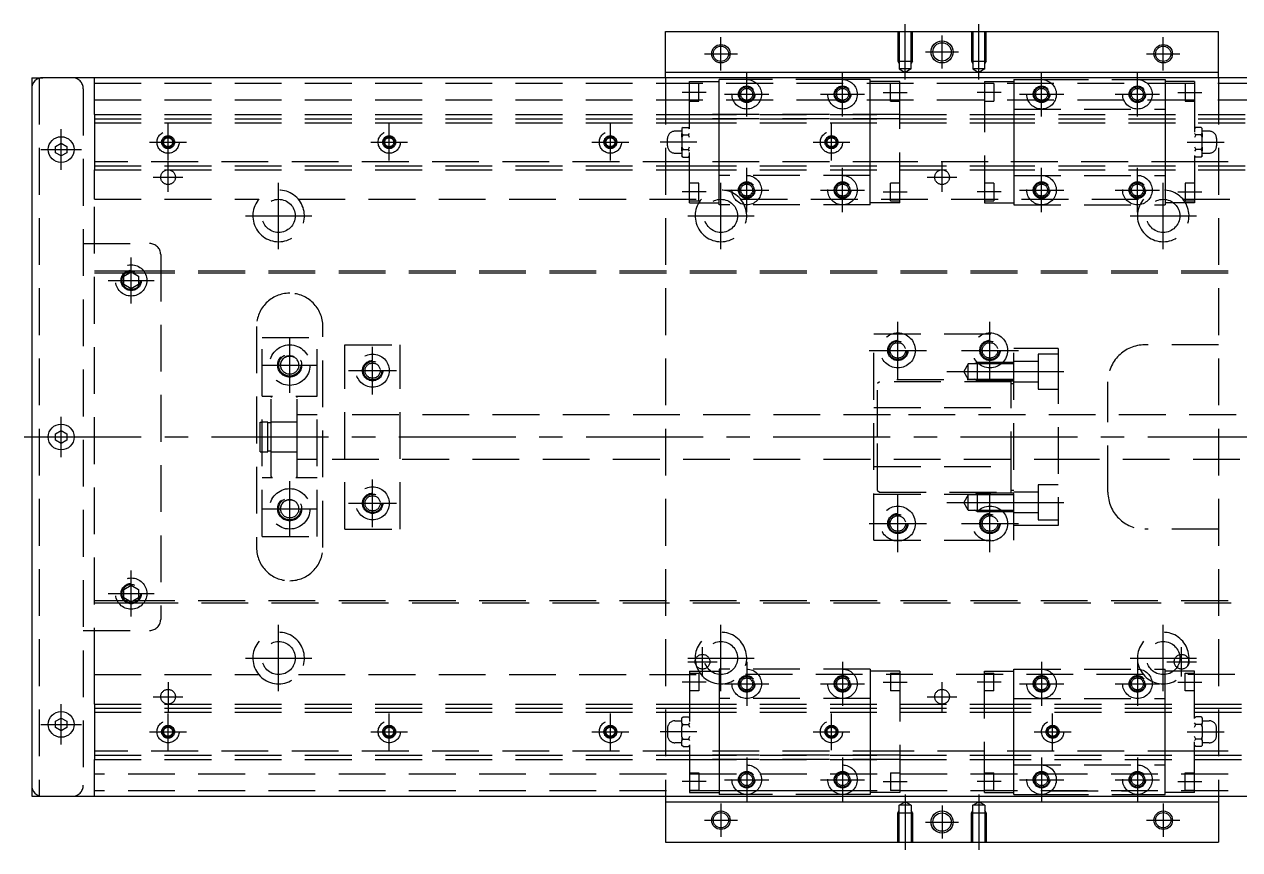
# Model space of a CAD drawing. Extents: x -94 to 657, y -24 to 396.
# Drawn here: x -19 to 310.7, y 171.7 to 395.7 of the extents above; entities that cross this region are included whole.
import ezdxf

# ---------------------------------------------------------------- set-up
doc = ezdxf.new("R2010")
doc.units = 0
doc.linetypes.add('CENTER', pattern=[50.8, 31.75, -6.35, 6.35, -6.35])
doc.linetypes.add('DASHED', pattern=[19.05, 12.7, -6.35])
doc.layers.get('0').update_dxf_attribs({"linetype": 'CONTINUOUS'})
doc.layers.add('CENTER', color=1, linetype='CENTER')

msp = doc.modelspace()

# ---------------------------------------------------------------- linework, layer by layer
at = {"color": 7, "linetype": 'CONTINUOUS'}
for p, q in [((155, 382.74), (155, 393.74)), ((155, 393.74), (305, 393.74)), ((305, 382.74), (305, 393.74)), ((155, 382.74), (305, 382.74)), ((155, 381.24), (155, 382.74)), ((305, 381.24), (305, 382.74)), ((-17, 381.24), (-14, 381.24)), ((-17, 381.24), (-17, 378.24)), ((474, 381.24), (-14, 381.24)), ((-17, 378.24), (-17, 189.24)), ((-10.5, 362.6), (-9, 363.47)), ((-9, 363.47), (-7.5, 362.6)), ((-10.5, 360.87), (-10.5, 362.6)), ((-9, 360), (-10.5, 360.87)), ((-7.5, 360.87), (-9, 360)), ((-7.5, 362.6), (-7.5, 360.87)), ((-10.5, 284.6), (-9, 285.47)), ((-10.5, 282.87), (-10.5, 284.6)), ((-9, 285.47), (-7.5, 284.6)), ((-7.5, 284.6), (-7.5, 282.87)), ((-9, 282), (-10.5, 282.87)), ((-7.5, 282.87), (-9, 282)), ((-10.5, 206.6), (-9, 207.47)), ((-10.5, 204.87), (-10.5, 206.6)), ((-9, 204), (-10.5, 204.87)), ((-9, 207.47), (-7.5, 206.6)), ((-7.5, 204.87), (-9, 204)), ((-7.5, 206.6), (-7.5, 204.87)), ((-17, 189.24), (-17, 186.24)), ((-17, 186.24), (-14, 186.24)), ((-14, 186.24), (474, 186.24)), ((155, 186.24), (155, 184.74)), ((155, 184.74), (155, 173.74)), ((155, 184.74), (305, 184.74)), ((305, 186.24), (305, 184.74)), ((305, 184.74), (305, 173.74)), ((155, 173.74), (305, 173.74))]:
    msp.add_line(p, q, dxfattribs=at)
at = {"color": 3, "linetype": 'DASHED'}
for p, q in [((218, 393.74), (218, 385.74)), ((218.38, 393.74), (218.38, 385.74)), ((221.62, 385.74), (221.62, 393.74)), ((222, 385.74), (222, 393.74)), ((238, 393.74), (238, 385.74)), ((238.38, 393.74), (238.38, 385.74)), ((241.62, 385.74), (241.62, 393.74)), ((242, 385.74), (242, 393.74)), ((218, 385.74), (218.38, 385.08)), ((218, 385.74), (220, 385.74)), ((218.38, 385.74), (218.38, 383.64)), ((221.62, 383.64), (218.38, 383.64)), ((218.38, 383.64), (220, 382.7)), ((220, 385.74), (222, 385.74)), ((221.62, 383.64), (220, 382.7)), ((221.62, 383.64), (221.62, 385.74)), ((222, 385.74), (221.62, 385.08)), ((238, 385.74), (238.38, 385.08)), ((238, 385.74), (240, 385.74)), ((238.38, 385.74), (238.38, 383.64)), ((241.62, 383.64), (238.38, 383.64)), ((238.38, 383.64), (240, 382.7)), ((240, 385.74), (242, 385.74)), ((241.62, 383.64), (240, 382.7)), ((241.62, 383.64), (241.62, 385.74)), ((242, 385.74), (241.62, 385.08)), ((-15, 381.24), (-15, 186.24)), ((0, 371.24), (0, 381.24)), ((0, 379.74), (460, 379.74)), ((155, 381.24), (155, 186.24)), ((161.5, 380.19), (169.5, 380.19)), ((161.5, 379.2), (161.5, 380.19)), ((164, 379.64), (161.5, 379.64)), ((164, 374.84), (164, 379.64)), ((177, 380.74), (169.5, 380.74)), ((169.5, 379.75), (169.5, 380.74)), ((169.5, 372.74), (169.5, 379.75)), ((203, 380.74), (177, 380.74)), ((210.5, 380.74), (203, 380.74)), ((210.5, 379.75), (210.5, 380.74)), ((218.5, 380.19), (210.5, 380.19)), ((210.5, 372.74), (210.5, 379.75)), ((216, 374.84), (216, 379.64)), ((218.5, 379.64), (216, 379.64)), ((218.5, 379.2), (218.5, 380.19)), ((241.5, 380.19), (249.5, 380.19)), ((241.5, 380.19), (241.5, 379.2)), ((244, 379.64), (241.5, 379.64)), ((244, 379.64), (244, 374.84)), ((249.5, 380.74), (257, 380.74)), ((249.5, 380.74), (249.5, 379.75)), ((249.5, 379.75), (249.5, 372.74)), ((257, 380.74), (283, 380.74)), ((283, 380.74), (290.5, 380.74)), ((290.5, 380.74), (290.5, 379.75)), ((298.5, 380.19), (290.5, 380.19)), ((290.5, 379.75), (290.5, 372.74)), ((296, 379.64), (296, 374.84)), ((298.5, 379.64), (296, 379.64)), ((298.5, 380.19), (298.5, 379.2)), ((305, 381.24), (305, 186.24)), ((-3, 378.24), (-3, 189.24)), ((161.5, 348.28), (161.5, 379.2)), ((218.5, 348.28), (218.5, 379.2)), ((241.5, 379.2), (241.5, 348.28)), ((298.5, 379.2), (298.5, 348.28)), ((0, 375.24), (460, 375.24)), ((161.5, 374.84), (164, 374.84)), ((169.5, 372.24), (169.5, 372.74)), ((210.5, 372.24), (210.5, 372.74)), ((216, 374.84), (218.5, 374.84)), ((241.5, 374.84), (244, 374.84)), ((249.5, 372.74), (290.5, 372.74)), ((249.5, 372.74), (249.5, 372.24)), ((290.5, 372.74), (290.5, 372.24)), ((296, 374.84), (298.5, 374.84)), ((0, 371.24), (161.5, 371.24)), ((0, 371.24), (0, 370.11)), ((0, 370.11), (161.5, 370.11)), ((0, 370.11), (0, 357.36)), ((161.5, 371.24), (218.5, 371.24)), ((218.5, 371.24), (161.5, 371.24)), ((218.5, 371.24), (161.5, 371.24)), ((161.5, 371.24), (218.5, 371.24)), ((161.5, 370.11), (218.5, 370.11)), ((218.5, 370.11), (161.5, 370.11)), ((169.5, 367.24), (169.5, 372.24)), ((210.5, 367.24), (210.5, 372.24)), ((218.5, 371.24), (242.5, 371.24)), ((218.5, 370.11), (242.5, 370.11)), ((242.5, 371.24), (299.5, 371.24)), ((242.5, 371.24), (299.5, 371.24)), ((242.5, 370.11), (299.5, 370.11)), ((242.5, 370.11), (299.5, 370.11)), ((249.5, 372.24), (249.5, 367.24)), ((290.5, 372.24), (290.5, 367.24)), ((299.5, 371.24), (460, 371.24)), ((299.5, 370.11), (460, 370.11)), ((0, 369.04), (161.5, 369.04)), ((159.43, 366.71), (157.5, 366.71)), ((159.72, 367.77), (159.43, 367.43)), ((159.72, 367.77), (159.43, 367.48)), ((159.43, 367.43), (159.43, 367.48)), ((159.43, 367.43), (159.43, 366.09)), ((159.43, 366.09), (159.72, 365.75)), ((159.43, 365.07), (159.43, 366.09)), ((159.72, 367.77), (161.19, 367.77)), ((161.5, 367.4), (161.19, 367.77)), ((161.5, 367.46), (161.19, 367.77)), ((161.19, 365.75), (161.5, 366.12)), ((161.5, 369.04), (218.5, 369.04)), ((161.5, 369.04), (218.5, 369.04)), ((169.5, 366.74), (169.5, 367.24)), ((169.5, 360.74), (169.5, 366.74)), ((210.5, 366.74), (210.5, 367.24)), ((210.5, 360.74), (210.5, 366.74)), ((218.5, 369.04), (242.5, 369.04)), ((242.5, 369.04), (299.5, 369.04)), ((242.5, 369.04), (299.5, 369.04)), ((249.5, 367.24), (249.5, 366.74)), ((249.5, 366.74), (249.5, 360.74)), ((290.5, 367.24), (290.5, 366.74)), ((290.5, 366.74), (290.5, 360.74)), ((298.81, 367.77), (298.5, 367.4)), ((298.81, 367.77), (298.5, 367.46)), ((298.5, 366.12), (298.81, 365.75)), ((300.28, 367.77), (298.81, 367.77)), ((299.5, 369.04), (460, 369.04)), ((300.57, 367.43), (300.28, 367.77)), ((300.57, 367.48), (300.28, 367.77)), ((300.28, 365.75), (300.57, 366.09)), ((300.57, 367.48), (300.57, 367.43)), ((300.57, 366.09), (300.57, 367.43)), ((302.5, 366.71), (300.57, 366.71)), ((300.57, 366.09), (300.57, 365.07)), ((155.5, 362.77), (155.5, 364.71)), ((159.72, 365.75), (159.43, 365.07)), ((159.43, 365.07), (159.43, 362.4)), ((159.72, 365.75), (161.19, 365.75)), ((161.5, 365.01), (161.19, 365.75)), ((298.81, 365.75), (298.5, 365.01)), ((300.28, 365.75), (298.81, 365.75)), ((300.57, 365.07), (300.28, 365.75)), ((300.57, 362.4), (300.57, 365.07)), ((304.5, 364.71), (304.5, 362.77)), ((157.5, 360.77), (159.43, 360.77)), ((159.43, 361.38), (159.43, 362.4)), ((159.43, 362.4), (159.72, 361.72)), ((159.72, 361.72), (159.43, 361.38)), ((159.43, 361.38), (159.43, 360.04)), ((159.43, 360.04), (159.72, 359.7)), ((159.43, 359.99), (159.43, 360.04)), ((159.43, 359.99), (159.72, 359.7)), ((159.72, 361.72), (161.19, 361.72)), ((159.72, 359.7), (161.19, 359.7)), ((161.19, 361.72), (161.5, 362.46)), ((161.5, 361.35), (161.19, 361.72)), ((161.19, 359.7), (161.5, 360.07)), ((161.19, 359.7), (161.5, 360.01)), ((169.5, 360.24), (169.5, 360.74)), ((169.5, 355.24), (169.5, 360.24)), ((210.5, 360.24), (210.5, 360.74)), ((210.5, 355.24), (210.5, 360.24)), ((249.5, 360.74), (249.5, 360.24)), ((249.5, 360.24), (249.5, 355.24)), ((290.5, 360.74), (290.5, 360.24)), ((290.5, 360.24), (290.5, 355.24)), ((298.5, 362.46), (298.81, 361.72)), ((298.81, 361.72), (298.5, 361.35)), ((298.5, 360.07), (298.81, 359.7)), ((298.5, 360.01), (298.81, 359.7)), ((300.28, 361.72), (298.81, 361.72)), ((300.28, 359.7), (298.81, 359.7)), ((300.28, 361.72), (300.57, 362.4)), ((300.57, 361.38), (300.28, 361.72)), ((300.28, 359.7), (300.57, 360.04)), ((300.28, 359.7), (300.57, 359.99)), ((300.57, 362.4), (300.57, 361.38)), ((300.57, 360.04), (300.57, 361.38)), ((300.57, 360.77), (302.5, 360.77)), ((300.57, 360.04), (300.57, 359.99)), ((161.5, 358.44), (0, 358.44)), ((0, 357.36), (161.5, 357.36)), ((0, 357.36), (0, 356.24)), ((0, 356.24), (161.5, 356.24)), ((0, 348.24), (0, 356.24)), ((218.5, 358.44), (161.5, 358.44)), ((218.5, 358.44), (161.5, 358.44)), ((161.5, 357.36), (218.5, 357.36)), ((161.5, 356.24), (218.5, 356.24)), ((242.5, 358.44), (218.5, 358.44)), ((218.5, 357.36), (242.5, 357.36)), ((218.5, 356.24), (242.5, 356.24)), ((299.5, 358.44), (242.5, 358.44)), ((299.5, 358.44), (242.5, 358.44)), ((242.5, 357.36), (299.5, 357.36)), ((242.5, 356.24), (299.5, 356.24)), ((460, 358.44), (299.5, 358.44)), ((299.5, 357.36), (460, 357.36)), ((299.5, 356.24), (460, 356.24)), ((169.5, 354.74), (169.5, 355.24)), ((210.5, 354.74), (169.5, 354.74)), ((169.5, 347.73), (169.5, 354.74)), ((210.5, 354.74), (210.5, 355.24)), ((210.5, 347.73), (210.5, 354.74)), ((249.5, 355.24), (249.5, 354.74)), ((249.5, 354.74), (290.5, 354.74)), ((249.5, 354.74), (249.5, 347.73)), ((290.5, 355.24), (290.5, 354.74)), ((290.5, 354.74), (290.5, 347.73)), ((164, 352.64), (161.5, 352.64)), ((164, 347.84), (164, 352.64)), ((216, 347.84), (216, 352.64)), ((218.5, 352.64), (216, 352.64)), ((244, 352.64), (241.5, 352.64)), ((244, 352.64), (244, 347.84)), ((296, 352.64), (296, 347.84)), ((298.5, 352.64), (296, 352.64)), ((0, 348.24), (44.64, 348.24)), ((0, 219.24), (0, 348.24)), ((55.36, 348.24), (164.64, 348.24)), ((161.5, 347.29), (161.5, 348.28)), ((161.5, 347.84), (164, 347.84)), ((161.5, 347.29), (169.5, 347.29)), ((169.5, 346.74), (169.5, 347.73)), ((210.5, 346.74), (169.5, 346.74)), ((175.36, 348.24), (284.64, 348.24)), ((210.5, 346.74), (210.5, 347.73)), ((218.5, 347.29), (210.5, 347.29)), ((216, 347.84), (218.5, 347.84)), ((218.5, 347.29), (218.5, 348.28)), ((241.5, 348.28), (241.5, 347.29)), ((241.5, 347.84), (244, 347.84)), ((241.5, 347.29), (249.5, 347.29)), ((249.5, 347.73), (249.5, 346.74)), ((249.5, 346.74), (290.5, 346.74)), ((290.5, 347.73), (290.5, 346.74)), ((298.5, 347.29), (290.5, 347.29)), ((295.36, 348.24), (404.64, 348.24)), ((296, 347.84), (298.5, 347.84)), ((298.5, 348.28), (298.5, 347.29)), ((-3, 336.24), (15, 336.24)), ((18, 333.24), (18, 234.24)), ((10, 328.74), (0, 328.74)), ((9.36, 328.24), (0, 328.24)), ((8, 327.39), (10, 328.54)), ((8, 325.08), (8, 327.39)), ((460, 328.74), (10, 328.74)), ((10, 328.54), (12, 327.39)), ((460, 328.24), (10.64, 328.24)), ((12, 327.39), (12, 325.08)), ((10, 323.93), (8, 325.08)), ((12, 325.08), (10, 323.93)), ((44, 313.74), (44, 253.74)), ((62, 253.74), (62, 313.74)), ((45.5, 256.74), (45.5, 310.74)), ((45.5, 310.74), (60.5, 310.74)), ((60.5, 256.74), (60.5, 310.74)), ((211.5, 311.74), (249.5, 311.74)), ((211.5, 255.74), (211.5, 311.74)), ((249.5, 255.74), (249.5, 311.74)), ((68, 258.74), (68, 308.74)), ((68, 308.74), (83, 308.74)), ((83, 258.74), (83, 308.74)), ((261.5, 307.74), (249.5, 307.74)), ((261.5, 307.74), (261.5, 305.48)), ((305, 308.74), (285, 308.74)), ((237.1, 303.56), (235.91, 301.49)), ((239.5, 303.56), (237.1, 303.56)), ((237.1, 299.42), (237.1, 303.56)), ((239.5, 303.99), (238.75, 303.56)), ((249.5, 303.99), (239.5, 303.99)), ((239.5, 303.99), (239.5, 298.99)), ((249.5, 303.56), (239.5, 303.56)), ((256.1, 304.24), (249.5, 304.24)), ((256.1, 306.24), (256.1, 296.74)), ((261.5, 306.24), (256.1, 306.24)), ((261.5, 305.48), (261.5, 261.99)), ((237.1, 299.42), (235.91, 301.49)), ((249.5, 299.24), (211.5, 299.24)), ((213, 298.74), (212.5, 298.24)), ((212.5, 283.74), (212.5, 298.24)), ((248.76, 298.74), (213, 298.74)), ((237.1, 299.42), (239.5, 299.42)), ((239.5, 298.99), (238.75, 299.42)), ((239.5, 299.42), (249.5, 299.42)), ((239.5, 298.99), (249.5, 298.99)), ((248.76, 295.74), (248.76, 298.74)), ((249.5, 298.14), (248.76, 298.14)), ((249.5, 298.74), (256.1, 298.74)), ((275, 268.74), (275, 298.74)), ((48.3, 294.74), (45.5, 294.74)), ((48, 281.27), (48, 294.44)), ((60.5, 294.74), (54.7, 294.74)), ((55, 281.27), (55, 294.44)), ((248.76, 294.98), (248.76, 295.74)), ((248.76, 272.49), (248.76, 294.98)), ((256.1, 296.74), (261.5, 296.74)), ((211.5, 291.74), (249.5, 291.74)), ((45, 287.74), (45.5, 287.74)), ((45, 283.74), (45, 287.74)), ((47.1, 287.74), (45.5, 287.74)), ((47.1, 279.74), (47.1, 287.74)), ((48, 287.54), (47.1, 287.54)), ((48.3, 287.74), (48, 287.74)), ((55, 287.74), (48.3, 287.74)), ((55, 287.74), (48.3, 287.74)), ((60.5, 289.74), (55, 289.74)), ((216, 289.74), (64.5, 289.74)), ((405, 289.74), (216, 289.74)), ((45, 279.74), (45, 283.74)), ((212.5, 269.24), (212.5, 283.74)), ((48, 273.04), (48, 281.27)), ((55, 273.04), (55, 281.27)), ((45, 279.74), (45.5, 279.74)), ((45.5, 279.74), (47.1, 279.74)), ((47.1, 279.94), (48, 279.94)), ((48, 279.74), (48.3, 279.74)), ((48.3, 279.74), (55, 279.74)), ((48.3, 279.74), (55, 279.74)), ((55, 277.74), (60.5, 277.74)), ((64.5, 277.74), (260, 277.74)), ((260, 277.74), (405, 277.74)), ((211.5, 275.74), (249.5, 275.74)), ((45.5, 272.74), (48.3, 272.74)), ((54.7, 272.74), (60.5, 272.74)), ((248.76, 271.74), (248.76, 272.49)), ((248.76, 268.74), (248.76, 271.74)), ((256.1, 270.73), (256.1, 261.23)), ((261.5, 270.73), (256.1, 270.73)), ((211.5, 268.24), (249.5, 268.24)), ((212.5, 269.24), (213, 268.74)), ((213, 268.74), (248.76, 268.74)), ((237.1, 268.05), (235.91, 265.98)), ((239.5, 268.05), (237.1, 268.05)), ((237.1, 263.91), (237.1, 268.05)), ((239.5, 268.48), (238.75, 268.05)), ((249.5, 268.48), (239.5, 268.48)), ((239.5, 268.48), (239.5, 263.48)), ((249.5, 268.05), (239.5, 268.05)), ((248.76, 269.34), (249.5, 269.34)), ((256.1, 268.73), (249.5, 268.73)), ((237.1, 263.91), (235.91, 265.98)), ((237.1, 263.91), (239.5, 263.91)), ((239.5, 263.48), (238.75, 263.91)), ((239.5, 263.91), (249.5, 263.91)), ((239.5, 263.48), (249.5, 263.48)), ((249.5, 263.23), (256.1, 263.23)), ((256.1, 261.23), (261.5, 261.23)), ((261.5, 261.99), (261.5, 259.74)), ((68, 258.74), (83, 258.74)), ((261.5, 259.74), (249.5, 259.74)), ((305, 258.74), (285, 258.74)), ((45.5, 256.74), (60.5, 256.74)), ((211.5, 255.74), (249.5, 255.74)), ((8, 242.39), (10, 243.54)), ((8, 240.08), (8, 242.39)), ((10, 243.54), (12, 242.39)), ((12, 242.39), (12, 240.08)), ((9.36, 239.24), (0, 239.24)), ((0, 238.74), (10, 238.74)), ((10, 238.93), (8, 240.08)), ((12, 240.08), (10, 238.93)), ((10, 238.74), (460, 238.74)), ((460, 239.24), (10.64, 239.24)), ((-3, 231.24), (15, 231.24)), ((0, 219.24), (44.64, 219.24)), ((0, 211.24), (0, 219.24)), ((55.36, 219.24), (164.64, 219.24)), ((161.5, 220.19), (169.5, 220.19)), ((161.5, 220.19), (161.5, 219.2)), ((161.5, 219.64), (164, 219.64)), ((161.5, 219.2), (161.5, 188.28)), ((164, 219.64), (164, 214.84)), ((210.5, 220.74), (169.5, 220.74)), ((169.5, 220.74), (169.5, 219.75)), ((169.5, 219.75), (169.5, 212.74)), ((284.64, 219.24), (175.36, 219.24)), ((210.5, 220.74), (210.5, 219.75)), ((218.5, 220.19), (210.5, 220.19)), ((210.5, 219.75), (210.5, 212.74)), ((216, 219.64), (216, 214.84)), ((216, 219.64), (218.5, 219.64)), ((218.5, 220.19), (218.5, 219.2)), ((218.5, 219.2), (218.5, 188.28)), ((241.5, 220.19), (249.5, 220.19)), ((241.5, 219.2), (241.5, 220.19)), ((241.5, 219.64), (244, 219.64)), ((241.5, 188.28), (241.5, 219.2)), ((244, 214.84), (244, 219.64)), ((249.5, 220.74), (290.5, 220.74)), ((249.5, 219.75), (249.5, 220.74)), ((249.5, 212.74), (249.5, 219.75)), ((290.5, 219.75), (290.5, 220.74)), ((298.5, 220.19), (290.5, 220.19)), ((290.5, 212.74), (290.5, 219.75)), ((404.64, 219.24), (295.36, 219.24)), ((296, 214.84), (296, 219.64)), ((296, 219.64), (298.5, 219.64)), ((298.5, 219.2), (298.5, 220.19)), ((298.5, 188.28), (298.5, 219.2)), ((164, 214.84), (161.5, 214.84)), ((218.5, 214.84), (216, 214.84)), ((244, 214.84), (241.5, 214.84)), ((298.5, 214.84), (296, 214.84)), ((0, 211.24), (161.5, 211.24)), ((0, 211.24), (0, 210.11)), ((161.5, 211.24), (218.5, 211.24)), ((210.5, 212.74), (169.5, 212.74)), ((169.5, 212.74), (169.5, 212.24)), ((169.5, 212.24), (169.5, 207.24)), ((210.5, 212.74), (210.5, 212.24)), ((210.5, 212.24), (210.5, 207.24)), ((218.5, 211.24), (241.5, 211.24)), ((241.5, 211.24), (298.5, 211.24)), ((249.5, 212.74), (290.5, 212.74)), ((249.5, 212.24), (249.5, 212.74)), ((249.5, 207.24), (249.5, 212.24)), ((290.5, 212.24), (290.5, 212.74)), ((290.5, 207.24), (290.5, 212.24)), ((298.5, 211.24), (460, 211.24)), ((0, 210.11), (161.5, 210.11)), ((0, 210.11), (0, 197.36)), ((0, 209.04), (161.5, 209.04)), ((159.43, 207.48), (159.72, 207.77)), ((159.43, 207.43), (159.72, 207.77)), ((159.72, 207.77), (161.19, 207.77)), ((161.19, 207.77), (161.5, 207.46)), ((161.19, 207.77), (161.5, 207.4)), ((161.5, 210.11), (218.5, 210.11)), ((161.5, 209.04), (218.5, 209.04)), ((161.5, 209.04), (218.5, 209.04)), ((218.5, 210.11), (241.5, 210.11)), ((218.5, 209.04), (241.5, 209.04)), ((241.5, 210.11), (298.5, 210.11)), ((241.5, 209.04), (298.5, 209.04)), ((241.5, 209.04), (298.5, 209.04)), ((298.5, 210.11), (460, 210.11)), ((298.5, 209.04), (460, 209.04)), ((298.5, 207.4), (298.81, 207.77)), ((298.5, 207.46), (298.81, 207.77)), ((300.28, 207.77), (298.81, 207.77)), ((300.28, 207.77), (300.57, 207.43)), ((300.28, 207.77), (300.57, 207.48)), ((155.5, 204.71), (155.5, 202.77)), ((157.5, 206.71), (159.43, 206.71)), ((159.43, 207.48), (159.43, 207.43)), ((159.43, 206.09), (159.43, 207.43)), ((159.43, 206.09), (159.43, 205.07)), ((159.72, 205.75), (159.43, 206.09)), ((159.43, 205.07), (159.72, 205.75)), ((159.43, 202.4), (159.43, 205.07)), ((159.72, 205.75), (161.19, 205.75)), ((161.5, 206.12), (161.19, 205.75)), ((161.19, 205.75), (161.5, 205.01)), ((169.5, 207.24), (169.5, 206.74)), ((169.5, 206.74), (169.5, 200.74)), ((210.5, 207.24), (210.5, 206.74)), ((210.5, 206.74), (210.5, 200.74)), ((249.5, 206.74), (249.5, 207.24)), ((249.5, 200.74), (249.5, 206.74)), ((290.5, 206.74), (290.5, 207.24)), ((290.5, 200.74), (290.5, 206.74)), ((298.81, 205.75), (298.5, 206.12)), ((298.5, 205.01), (298.81, 205.75)), ((300.28, 205.75), (298.81, 205.75)), ((300.57, 206.09), (300.28, 205.75)), ((300.28, 205.75), (300.57, 205.07)), ((300.57, 207.43), (300.57, 207.48)), ((300.57, 207.43), (300.57, 206.09)), ((300.57, 206.71), (302.5, 206.71)), ((300.57, 205.07), (300.57, 206.09)), ((300.57, 205.07), (300.57, 202.4)), ((304.5, 202.77), (304.5, 204.71)), ((159.43, 202.4), (159.43, 201.38)), ((159.72, 201.72), (159.43, 202.4)), ((159.43, 201.38), (159.72, 201.72)), ((159.43, 200.04), (159.43, 201.38)), ((159.72, 201.72), (161.19, 201.72)), ((161.5, 202.46), (161.19, 201.72)), ((161.19, 201.72), (161.5, 201.35)), ((298.81, 201.72), (298.5, 202.46)), ((298.5, 201.35), (298.81, 201.72)), ((300.28, 201.72), (298.81, 201.72)), ((300.57, 202.4), (300.28, 201.72)), ((300.28, 201.72), (300.57, 201.38)), ((300.57, 201.38), (300.57, 202.4)), ((300.57, 201.38), (300.57, 200.04)), ((161.5, 198.44), (0, 198.44)), ((159.43, 200.77), (157.5, 200.77)), ((159.43, 200.04), (159.43, 199.99)), ((159.72, 199.7), (159.43, 200.04)), ((159.72, 199.7), (159.43, 199.99)), ((159.72, 199.7), (161.19, 199.7)), ((161.5, 200.07), (161.19, 199.7)), ((161.5, 200.01), (161.19, 199.7)), ((218.5, 198.44), (161.5, 198.44)), ((218.5, 198.44), (161.5, 198.44)), ((169.5, 200.74), (169.5, 200.24)), ((169.5, 200.24), (169.5, 195.24)), ((210.5, 200.74), (210.5, 200.24)), ((210.5, 200.24), (210.5, 195.24)), ((241.5, 198.44), (218.5, 198.44)), ((298.5, 198.44), (241.5, 198.44)), ((298.5, 198.44), (241.5, 198.44)), ((249.5, 200.24), (249.5, 200.74)), ((249.5, 195.24), (249.5, 200.24)), ((290.5, 200.24), (290.5, 200.74)), ((290.5, 195.24), (290.5, 200.24)), ((298.81, 199.7), (298.5, 200.07)), ((298.81, 199.7), (298.5, 200.01)), ((460, 198.44), (298.5, 198.44)), ((300.28, 199.7), (298.81, 199.7)), ((300.57, 200.04), (300.28, 199.7)), ((300.57, 199.99), (300.28, 199.7)), ((302.5, 200.77), (300.57, 200.77)), ((300.57, 199.99), (300.57, 200.04)), ((0, 197.36), (161.5, 197.36)), ((0, 197.36), (0, 196.24)), ((0, 196.24), (161.5, 196.24)), ((0, 186.24), (0, 196.24)), ((161.5, 197.36), (218.5, 197.36)), ((218.5, 197.36), (161.5, 197.36)), ((161.5, 196.24), (218.5, 196.24)), ((218.5, 196.24), (161.5, 196.24)), ((161.5, 196.24), (218.5, 196.24)), ((218.5, 196.24), (161.5, 196.24)), ((169.5, 195.24), (169.5, 194.74)), ((169.5, 194.74), (169.5, 187.73)), ((210.5, 195.24), (210.5, 194.74)), ((210.5, 194.74), (210.5, 187.73)), ((218.5, 197.36), (241.5, 197.36)), ((218.5, 196.24), (241.5, 196.24)), ((241.5, 197.36), (298.5, 197.36)), ((241.5, 197.36), (298.5, 197.36)), ((241.5, 196.24), (298.5, 196.24)), ((241.5, 196.24), (298.5, 196.24)), ((249.5, 194.74), (249.5, 195.24)), ((249.5, 194.74), (290.5, 194.74)), ((249.5, 187.73), (249.5, 194.74)), ((290.5, 194.74), (290.5, 195.24)), ((290.5, 187.73), (290.5, 194.74)), ((298.5, 197.36), (460, 197.36)), ((298.5, 196.24), (460, 196.24)), ((460, 192.24), (0, 192.24)), ((161.5, 192.64), (164, 192.64)), ((164, 192.64), (164, 187.84)), ((216, 192.64), (218.5, 192.64)), ((216, 192.64), (216, 187.84)), ((241.5, 192.64), (244, 192.64)), ((244, 187.84), (244, 192.64)), ((296, 192.64), (298.5, 192.64)), ((296, 187.84), (296, 192.64)), ((161.5, 188.28), (161.5, 187.29)), ((218.5, 188.28), (218.5, 187.29)), ((241.5, 187.29), (241.5, 188.28)), ((298.5, 187.29), (298.5, 188.28)), ((460, 187.74), (0, 187.74)), ((164, 187.84), (161.5, 187.84)), ((161.5, 187.29), (169.5, 187.29)), ((174.37, 187.73), (169.5, 187.73)), ((169.5, 187.73), (169.5, 186.74)), ((177, 186.74), (169.5, 186.74)), ((179.63, 187.73), (174.37, 187.73)), ((203, 186.74), (177, 186.74)), ((200.37, 187.73), (179.63, 187.73)), ((205.63, 187.73), (200.37, 187.73)), ((210.5, 186.74), (203, 186.74)), ((210.5, 187.73), (210.5, 186.74)), ((218.5, 187.29), (210.5, 187.29)), ((218.5, 187.84), (216, 187.84)), ((218.38, 183.84), (220, 184.77)), ((221.62, 183.84), (220, 184.77)), ((238.38, 183.84), (240, 184.77)), ((241.62, 183.84), (240, 184.77)), ((244, 187.84), (241.5, 187.84)), ((241.5, 187.29), (249.5, 187.29)), ((249.5, 186.74), (249.5, 187.73)), ((249.5, 186.74), (257, 186.74)), ((257, 186.74), (283, 186.74)), ((259.63, 187.73), (280.37, 187.73)), ((283, 186.74), (290.5, 186.74)), ((290.5, 186.74), (290.5, 187.73)), ((298.5, 187.29), (290.5, 187.29)), ((298.5, 187.84), (296, 187.84)), ((218, 181.74), (218.38, 182.39)), ((218, 173.74), (218, 181.74)), ((218, 181.74), (220, 181.74)), ((218.38, 181.74), (218.38, 183.84)), ((221.62, 183.84), (218.38, 183.84)), ((218.38, 173.74), (218.38, 181.74)), ((220, 181.74), (222, 181.74)), ((221.62, 183.84), (221.62, 181.74)), ((222, 181.74), (221.62, 182.39)), ((221.62, 181.74), (221.62, 173.74)), ((222, 181.74), (222, 173.74)), ((238, 181.74), (238.38, 182.39)), ((238, 181.74), (240, 181.74)), ((238, 173.74), (238, 181.74)), ((238.38, 181.74), (238.38, 183.84)), ((241.62, 183.84), (238.38, 183.84)), ((238.38, 173.74), (238.38, 181.74)), ((240, 181.74), (242, 181.74)), ((241.62, 183.84), (241.62, 181.74)), ((242, 181.74), (241.62, 182.39)), ((241.62, 181.74), (241.62, 173.74)), ((242, 181.74), (242, 173.74))]:
    msp.add_line(p, q, dxfattribs=at)
at = {"color": 3, "linetype": 'CONTINUOUS'}
for centre in [(170, 387.74), (290, 387.74), (170, 179.74), (290, 179.74)]:
    msp.add_circle(centre, 2.5, dxfattribs=at)
at = {"color": 7, "linetype": 'CONTINUOUS'}
for centre, radius in [((170, 387.74), 2.07), ((230, 388.24), 3), ((230, 388.24), 2.5), ((290, 387.74), 2.07), ((-9, 361.74), 3.5), ((-9, 283.74), 3.5), ((-9, 205.74), 3.5), ((170, 179.74), 2.07), ((230, 179.24), 3), ((230, 179.24), 2.5), ((290, 179.74), 2.07)]:
    msp.add_circle(centre, radius, dxfattribs=at)
at = {"color": 3, "linetype": 'DASHED'}
for centre, radius in [((177, 376.74), 4), ((203, 376.74), 4), ((257, 376.74), 4), ((283, 376.74), 4), ((177, 376.74), 2.25), ((177, 376.74), 2), ((177, 376.74), 1.62), ((203, 376.74), 2.25), ((203, 376.74), 2), ((203, 376.74), 1.62), ((257, 376.74), 2.25), ((257, 376.74), 2), ((257, 376.74), 1.62), ((283, 376.74), 2.25), ((283, 376.74), 2), ((283, 376.74), 1.62), ((20, 363.74), 3), ((80, 363.74), 3), ((140, 363.74), 3), ((200, 363.74), 3), ((20, 363.74), 1.75), ((20, 363.74), 1.5), ((20, 363.74), 1.23), ((80, 363.74), 1.75), ((80, 363.74), 1.5), ((80, 363.74), 1.23), ((140, 363.74), 1.75), ((140, 363.74), 1.5), ((140, 363.74), 1.23), ((200, 363.74), 1.75), ((200, 363.74), 1.5), ((200, 363.74), 1.23), ((20, 354.24), 2), ((230, 354.24), 2), ((177, 350.74), 4), ((177, 350.74), 2.25), ((203, 350.74), 4), ((203, 350.74), 2.25), ((257, 350.74), 4), ((257, 350.74), 2.25), ((283, 350.74), 4), ((283, 350.74), 2.25), ((177, 350.74), 2), ((177, 350.74), 1.62), ((203, 350.74), 2), ((203, 350.74), 1.62), ((257, 350.74), 2), ((257, 350.74), 1.62), ((283, 350.74), 2), ((283, 350.74), 1.62), ((50, 343.74), 4.5), ((170, 343.74), 4.5), ((290, 343.74), 4.5), ((10, 326.24), 4.25), ((10, 326.24), 2.75), ((10, 326.24), 2.5), ((218, 307.24), 4.75), ((218, 307.24), 2.75), ((243, 307.24), 4.75), ((243, 307.24), 2.75), ((53, 303.24), 5.5), ((218, 307.24), 2.5), ((218, 307.24), 2.1), ((243, 307.24), 2.5), ((243, 307.24), 2.1), ((53, 303.24), 3.25), ((53, 303.24), 3), ((53, 303.24), 2.46), ((75.5, 301.74), 4.5), ((75.5, 301.74), 2.75), ((75.5, 301.74), 2.5), ((75.5, 301.74), 2.07), ((53, 264.24), 5.5), ((53, 264.24), 3.25), ((53, 264.24), 3), ((75.5, 265.74), 4.5), ((75.5, 265.74), 2.75), ((75.5, 265.74), 2.5), ((75.5, 265.74), 2.07), ((53, 264.24), 2.46), ((218, 260.24), 4.75), ((243, 260.24), 4.75), ((218, 260.24), 2.75), ((218, 260.24), 2.5), ((218, 260.24), 2.1), ((243, 260.24), 2.75), ((243, 260.24), 2.5), ((243, 260.24), 2.1), ((10, 241.24), 4.25), ((10, 241.24), 2.75), ((10, 241.24), 2.5), ((50, 223.74), 4.5), ((170, 223.74), 4.5), ((290, 223.74), 4.5), ((165, 222.74), 2), ((295, 222.74), 2), ((177, 216.74), 4), ((177, 216.74), 2.25), ((177, 216.74), 2), ((177, 216.74), 1.62), ((203, 216.74), 4), ((203, 216.74), 2.25), ((203, 216.74), 2), ((203, 216.74), 1.62), ((257, 216.74), 4), ((257, 216.74), 2.25), ((257, 216.74), 2), ((257, 216.74), 1.62), ((283, 216.74), 4), ((283, 216.74), 2.25), ((283, 216.74), 2), ((283, 216.74), 1.62), ((20, 213.24), 2), ((230, 213.24), 2), ((20, 203.74), 3), ((20, 203.74), 1.75), ((20, 203.74), 1.5), ((20, 203.74), 1.23), ((80, 203.74), 3), ((80, 203.74), 1.75), ((80, 203.74), 1.5), ((80, 203.74), 1.23), ((140, 203.74), 3), ((140, 203.74), 1.75), ((140, 203.74), 1.5), ((140, 203.74), 1.23), ((200, 203.74), 3), ((200, 203.74), 1.75), ((200, 203.74), 1.5), ((200, 203.74), 1.23), ((260, 203.74), 3), ((260, 203.74), 1.75), ((260, 203.74), 1.5), ((260, 203.74), 1.23), ((177, 190.74), 4), ((203, 190.74), 4), ((257, 190.74), 4), ((283, 190.74), 4), ((177, 190.74), 2.25), ((177, 190.74), 2), ((177, 190.74), 1.62), ((203, 190.74), 2.25), ((203, 190.74), 2), ((203, 190.74), 1.62), ((257, 190.74), 2.25), ((257, 190.74), 2), ((257, 190.74), 1.62), ((283, 190.74), 2.25), ((283, 190.74), 2), ((283, 190.74), 1.62)]:
    msp.add_circle(centre, radius, dxfattribs=at)
at = {"color": 7, "linetype": 'CONTINUOUS'}
for centre, start, end in [((-14, 378.24), 90, 180), ((-14, 189.24), 180, 270)]:
    msp.add_arc(centre, 3, start, end, dxfattribs=at)
at = {"color": 3, "linetype": 'DASHED'}
for centre, radius, start, end in [((-6, 378.24), 3, 0, 90), ((157.5, 364.71), 2, 90, 180), ((302.5, 364.71), 2, 0, 90), ((157.5, 362.77), 2, 180, 270), ((302.5, 362.77), 2, 270, 360), ((50, 343.74), 7, 343.3985, 196.6015), ((170, 343.74), 7, 343.3985, 196.6015), ((290, 343.74), 7, 343.3985, 196.6015), ((50, 343.74), 7, 196.6015, 343.3985), ((170, 343.74), 7, 196.6015, 343.3985), ((290, 343.74), 7, 196.6015, 343.3985), ((15, 333.24), 3, 0, 90), ((53, 313.74), 9, 90, 180), ((53, 313.74), 9, 0, 90), ((285, 298.74), 10, 90, 180), ((53, 303.24), 2.5, 0, 180), ((48.3, 294.44), 0.3, 90, 180), ((54.7, 294.44), 0.3, 360, 90), ((48.3, 273.04), 0.3, 180, 270), ((54.7, 273.04), 0.3, 270, 0), ((285, 268.74), 10, 180, 270), ((53, 264.24), 2.5, 0, 180), ((53, 253.74), 9, 180, 270), ((53, 253.74), 9, 270, 0), ((15, 234.24), 3, 270, 0), ((50, 223.74), 7, 343.3985, 196.6015), ((170, 223.74), 7, 343.3985, 196.6015), ((290, 223.74), 7, 343.3985, 196.6015), ((50, 223.74), 7, 196.6015, 343.3985), ((170, 223.74), 7, 196.6015, 343.3985), ((290, 223.74), 7, 196.6015, 343.3985), ((157.5, 204.71), 2, 90, 180), ((302.5, 204.71), 2, 0, 90), ((157.5, 202.77), 2, 180, 270), ((302.5, 202.77), 2, 270, 360), ((-6, 189.24), 3, 270, 0)]:
    msp.add_arc(centre, radius, start, end, dxfattribs=at)
at = {"layer": 'CENTER', "color": 1, "linetype": 'CENTER'}
for p, q in [((220, 380.74), (220, 395.74)), ((240, 380.74), (240, 395.74)), ((230, 383.74), (230, 392.74)), ((170, 383.24), (170, 392.24)), ((290, 383.24), (290, 392.24)), ((165.5, 387.74), (174.5, 387.74)), ((225.5, 388.24), (234.5, 388.24)), ((285.5, 387.74), (294.5, 387.74)), ((177, 370.74), (177, 382.74)), ((203, 370.74), (203, 382.74)), ((257, 370.74), (257, 382.74)), ((283, 370.74), (283, 382.74)), ((166, 377.24), (159.5, 377.24)), ((171, 376.74), (183, 376.74)), ((197, 376.74), (209, 376.74)), ((214, 377.24), (220.5, 377.24)), ((246, 377.24), (239.5, 377.24)), ((251, 376.74), (263, 376.74)), ((277, 376.74), (289, 376.74)), ((294, 377.24), (300.5, 377.24)), ((-9, 356.24), (-9, 367.24)), ((20, 358.74), (20, 368.74)), ((80, 358.74), (80, 368.74)), ((140, 358.74), (140, 368.74)), ((200, 358.74), (200, 368.74)), ((15, 363.74), (25, 363.74)), ((75, 363.74), (85, 363.74)), ((135, 363.74), (145, 363.74)), ((163.5, 363.74), (153.5, 363.74)), ((195, 363.74), (205, 363.74)), ((296.5, 363.74), (306.5, 363.74)), ((-14.5, 361.74), (-3.5, 361.74)), ((20, 350.24), (20, 358.24)), ((177, 344.74), (177, 356.74)), ((203, 344.74), (203, 356.74)), ((230, 350.24), (230, 358.24)), ((257, 344.74), (257, 356.74)), ((283, 344.74), (283, 356.74)), ((16, 354.24), (24, 354.24)), ((226, 354.24), (234, 354.24)), ((50, 334.74), (50, 352.74)), ((166, 350.24), (159.5, 350.24)), ((170, 334.74), (170, 352.74)), ((171, 350.74), (183, 350.74)), ((197, 350.74), (209, 350.74)), ((214, 350.24), (220.5, 350.24)), ((246, 350.24), (239.5, 350.24)), ((251, 350.74), (263, 350.74)), ((277, 350.74), (289, 350.74)), ((290, 334.74), (290, 352.74)), ((294, 350.24), (300.5, 350.24)), ((41, 343.74), (59, 343.74)), ((161, 343.74), (179, 343.74)), ((281, 343.74), (299, 343.74)), ((10, 319.99), (10, 332.49)), ((3.75, 326.24), (16.25, 326.24)), ((218, 299.49), (218, 314.99)), ((243, 299.49), (243, 314.99)), ((53, 295.74), (53, 310.74)), ((75.5, 295.24), (75.5, 308.24)), ((210.25, 307.24), (225.75, 307.24)), ((235.25, 307.24), (250.75, 307.24)), ((45.5, 303.24), (60.5, 303.24)), ((69, 301.74), (82, 301.74)), ((231.29, 301.49), (264.5, 301.49)), ((-9, 278.24), (-9, 289.24)), ((-19, 283.74), (499, 283.74)), ((-14.5, 283.74), (-3.5, 283.74)), ((53, 256.74), (53, 271.74)), ((75.5, 259.24), (75.5, 272.24)), ((218, 252.49), (218, 267.99)), ((243, 252.49), (243, 267.99)), ((45.5, 264.24), (60.5, 264.24)), ((69, 265.74), (82, 265.74)), ((231.29, 265.98), (264.5, 265.98)), ((210.25, 260.24), (225.75, 260.24)), ((235.25, 260.24), (250.75, 260.24)), ((10, 234.99), (10, 247.49)), ((3.75, 241.24), (16.25, 241.24)), ((50, 214.74), (50, 232.74)), ((170, 214.74), (170, 232.74)), ((290, 214.74), (290, 232.74)), ((165, 218.74), (165, 226.74)), ((295, 218.74), (295, 226.74)), ((41, 223.74), (59, 223.74)), ((161, 223.74), (179, 223.74)), ((161, 222.74), (169, 222.74)), ((177, 222.74), (177, 210.74)), ((203, 222.74), (203, 210.74)), ((257, 222.74), (257, 210.74)), ((281, 223.74), (299, 223.74)), ((283, 222.74), (283, 210.74)), ((291, 222.74), (299, 222.74)), ((20, 217.24), (20, 209.24)), ((166, 217.24), (159.5, 217.24)), ((171, 216.74), (183, 216.74)), ((197, 216.74), (209, 216.74)), ((214, 217.24), (220.5, 217.24)), ((230, 209.24), (230, 217.24)), ((246, 217.24), (239.5, 217.24)), ((251, 216.74), (263, 216.74)), ((277, 216.74), (289, 216.74)), ((294, 217.24), (300.5, 217.24)), ((-9, 200.24), (-9, 211.24)), ((16, 213.24), (24, 213.24)), ((226, 213.24), (234, 213.24)), ((20, 198.74), (20, 208.74)), ((80, 198.74), (80, 208.74)), ((140, 198.74), (140, 208.74)), ((200, 198.74), (200, 208.74)), ((260, 198.74), (260, 208.74)), ((-14.5, 205.74), (-3.5, 205.74)), ((15, 203.74), (25, 203.74)), ((75, 203.74), (85, 203.74)), ((135, 203.74), (145, 203.74)), ((163.5, 203.74), (153.5, 203.74)), ((195, 203.74), (205, 203.74)), ((255, 203.74), (265, 203.74)), ((296.5, 203.74), (306.5, 203.74)), ((177, 196.74), (177, 184.74)), ((203, 196.74), (203, 184.74)), ((257, 196.74), (257, 184.74)), ((283, 196.74), (283, 184.74)), ((166, 190.24), (159.5, 190.24)), ((171, 190.74), (183, 190.74)), ((197, 190.74), (209, 190.74)), ((214, 190.24), (220.5, 190.24)), ((246, 190.24), (239.5, 190.24)), ((251, 190.74), (263, 190.74)), ((277, 190.74), (289, 190.74)), ((294, 190.24), (300.5, 190.24)), ((220, 186.74), (220, 171.74)), ((240, 186.74), (240, 171.74)), ((170, 184.24), (170, 175.24)), ((230, 183.74), (230, 174.74)), ((290, 184.24), (290, 175.24)), ((165.5, 179.74), (174.5, 179.74)), ((225.5, 179.24), (234.5, 179.24)), ((285.5, 179.74), (294.5, 179.74))]:
    msp.add_line(p, q, dxfattribs=at)

doc.saveas('drawing.dxf')
